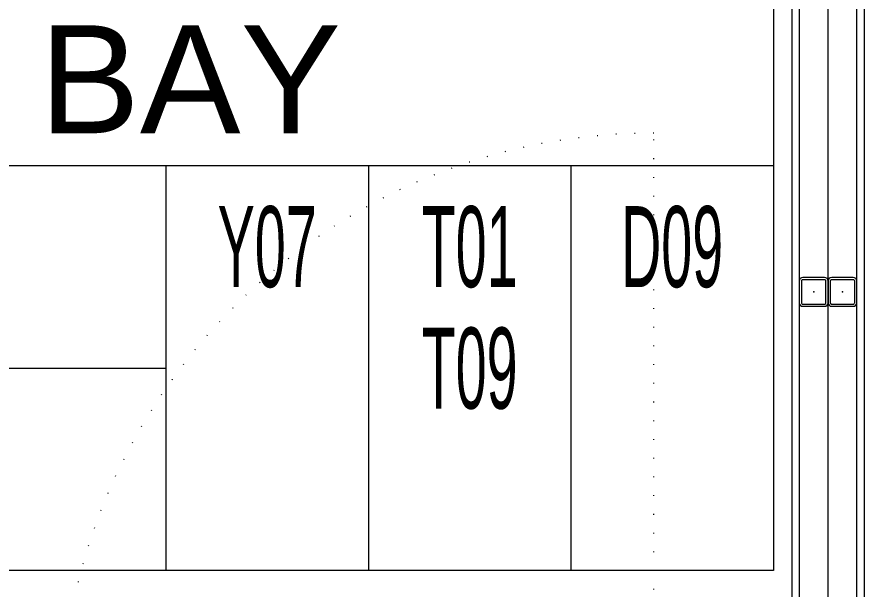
# Model space of a CAD drawing. Extents: x -1286 to 34975, y -230 to 6637.
# Drawn here: x 17335.2 to 17452.8, y 3306.1 to 3385.5 of the extents above; entities that cross this region are included whole.
import ezdxf
from ezdxf.enums import TextEntityAlignment as Align

# ---------------------------------------------------------------- set-up
doc = ezdxf.new("R2010")
doc.units = 0
doc.header["$LTSCALE"] = 20
doc.linetypes.add('DOT2', pattern=[0.125, 0, -0.125])
doc.layers.get('0').update_dxf_attribs({"color": 9, "lineweight": 9})
for name, color, linetype, lineweight in [('06D', 9, 'Continuous', 9), ('10', 9, 'Continuous', 9), ('11', 9, 'Continuous', 9), ('20', 9, 'DOT2', 9), ('21_MAHAL', 9, 'Continuous', 9), ('33', 9, 'BATTING', 9)]:
    doc.layers.add(name, color=color, linetype=linetype, lineweight=lineweight)
doc.styles.add('Arial', font='arial.ttf', dxfattribs={"height": 2.5})
doc.styles.add('MuuM_TEXT-STANDART', font='ARIALN.TTF')
doc.linetypes.add('BATTING', pattern='A,0.0001,-0.1,[134,ltypeshp.shx,S=0.1,R=0,X=-0.1,Y=0],-0.2,[134,ltypeshp.shx,S=0.1,R=180,X=0.1,Y=0],-0.1', length=0.4001)

# ---------------------------------------------------------------- blocks, each defined once
blk = doc.blocks.new('Prf-40x40')
for points in [[(1.5, -2), (-1.5, -2, -0.414214), (-2, -1.5), (-2, 1.5, -0.414214), (-1.5, 2), (1.5, 2, -0.414214), (2, 1.5), (2, -1.5, -0.414214)], [(1.5, -1.7), (-1.5, -1.7, -0.414214), (-1.7, -1.5), (-1.7, 1.5, -0.414214), (-1.5, 1.7), (1.5, 1.7, -0.414214), (1.7, 1.5), (1.7, -1.5, -0.414214)]]:
    blk.add_lwpolyline(points, format="xyb", close=True)
blk.add_point((0, 0))
blk = doc.blocks.new('P-AH-01-10')
at = {"layer": '20'}
blk.add_lwpolyline([(-9.87, -13.1), (-91.47, -13.1)], dxfattribs=at)
blk.add_arc((-9.18, -13.22), 82.29, 179.9189, 269.4168, dxfattribs=at)
blk = doc.blocks.new('0_roomno2')
blk.add_lwpolyline([(19.375, -10.5), (0, -10.5), (0, 0), (19.375, 0)], close=True)
for points in [[(0, -3), (19.375, -3)], [(8.125, -3), (8.125, -10.5)], [(11.875, -3), (11.875, -10.5)], [(15.625, -3), (15.625, -10.5)], [(0, -6.75), (8.125, -6.75)]]:
    blk.add_lwpolyline(points)
at = {"style": 'Arial'}
blk.add_attdef('ODANO', (0, 1.17), '', height=2, dxfattribs=at)
blk.add_attdef('MEKANADI', text='', height=2, dxfattribs=at).set_placement((0.35, -3), align=Align.BOTTOM_LEFT)
at = {"style": 'MuuM_TEXT-STANDART', "width": 0.6}
for tag, p in [('YER01', (10, -4.5)), ('TAVAN01', (13.75, -4.5)), ('DUVAR01', (17.5, -4.5)), ('YER02', (10, -6.75)), ('TAVAN02', (13.75, -6.75)), ('DUVAR02', (17.5, -6.75)), ('YER03', (10, -9)), ('TAVAN03', (13.75, -9)), ('DUVAR03', (17.5, -9))]:
    blk.add_attdef(tag, text='', height=1.5, dxfattribs=at).set_placement(p, align=Align.MIDDLE_CENTER)
for tag, p in [('M2', (0.35, -4.875)), ('TEMIZTAVANYUKSEKLIGI', (1.8, -8.608))]:
    blk.add_attdef(tag, text='', height=1.5, dxfattribs=at).set_placement(p, align=Align.MIDDLE_LEFT)

msp = doc.modelspace()

# ---------------------------------------------------------------- linework, layer by layer
at = {"layer": '06D'}
msp.add_lwpolyline([(17447.84, 3290.96), (17447.84, 3453.93)], dxfattribs=at)
at = {"layer": '11'}
for points in [[(17443.84, 3287.43), (17442.84, 3287.43), (17442.84, 3457.4), (17443.84, 3457.4)], [(17452.84, 3277.43), (17451.84, 3277.43), (17451.84, 3457.43), (17452.84, 3457.43)]]:
    msp.add_lwpolyline(points, close=True, dxfattribs=at)
at = {"layer": '33', "ltscale": 0.3}
msp.add_lwpolyline([(17447.84, 3287.43), (17447.84, 3457.33)], dxfattribs=at)

# ---------------------------------------------------------------- block references
at = {"layer": '10', "rotation": 270}
msp.add_blockref('P-AH-01-10', (17436.74, 3277.92), dxfattribs=at)
at = {"layer": '10', "xscale": -1, "rotation": 270}
for p in [(17445.84, 3347.33), (17449.84, 3347.33)]:
    msp.add_blockref('Prf-40x40', p, dxfattribs=at)
at = {"layer": '21_MAHAL'}
ref = msp.add_blockref('0_roomno2', (17294.93, 3387.37), dxfattribs=dict(at, xscale=7.5, yscale=7.5, zscale=7.5))
ref.add_attrib('MEKANADI', 'WC BAY', dxfattribs={"layer": '0', "height": 15, "style": 'Arial'}).set_placement((17297.55, 3364.87), align=Align.BOTTOM_LEFT)
ref.add_attrib('YER01', 'Y07', dxfattribs={"layer": '0', "height": 11.25, "style": 'MuuM_TEXT-STANDART', "width": 0.6}).set_placement((17369.93, 3353.62), align=Align.MIDDLE_CENTER)
ref.add_attrib('TAVAN01', 'T01', dxfattribs={"layer": '0', "height": 11.25, "style": 'MuuM_TEXT-STANDART', "width": 0.6}).set_placement((17398.05, 3353.62), align=Align.MIDDLE_CENTER)
ref.add_attrib('DUVAR01', 'D09', dxfattribs={"layer": '0', "height": 11.25, "style": 'MuuM_TEXT-STANDART', "width": 0.6}).set_placement((17426.18, 3353.62), align=Align.MIDDLE_CENTER)
ref.add_attrib('TAVAN02', 'T09', dxfattribs={"layer": '0', "height": 11.25, "style": 'MuuM_TEXT-STANDART', "width": 0.6}).set_placement((17398.05, 3336.75), align=Align.MIDDLE_CENTER)

doc.saveas('drawing.dxf')
